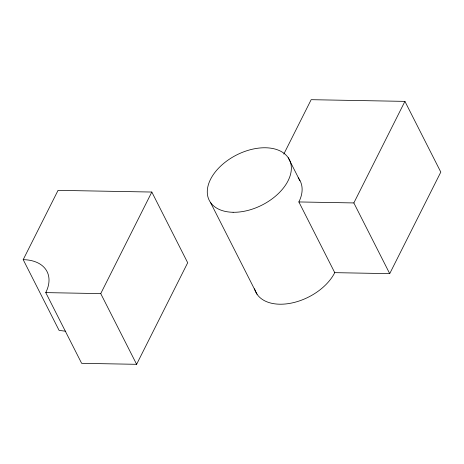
<?xml version="1.0" encoding="UTF-8"?>
<svg xmlns="http://www.w3.org/2000/svg" width="464" height="464" viewBox="0 0 464 464"><rect width="100%" height="100%" fill="white"/><g stroke="black" fill="none" stroke-linecap="round" stroke-linejoin="round"><path stroke-width="0.7" d="M23.2 259.654L58.058 190.35L151.821 192.044L187.694 262.757L136.613 364.315L81.635 363.324L45.762 292.61A44.933 28.095 -26.9 0 0 23.2 259.654L59.073 330.362L65.772 331.267M136.613 364.315L100.74 293.608L151.821 192.044M283.8 154.089L311.164 99.685L404.927 101.378L440.8 172.086L389.719 273.65L334.741 272.652A44.933 28.095 -26.9 0 1 291.311 303.102A44.933 28.095 -26.9 0 1 254.556 288.799M389.719 273.65L353.846 202.936L404.927 101.378M298.184 177.851A44.933 28.095 -26.9 0 1 298.868 201.944L353.846 202.936M45.762 292.61L100.74 293.608M288.214 157.708L299.959 180.85M298.868 201.944L334.741 272.652M210.424 202.339L257.062 294.269M233.096 212.28A44.933 28.095 -26.9 0 0 291.015 164.5A44.933 28.095 -26.9 0 0 223.839 163.287A44.933 28.095 -26.9 0 0 233.096 212.28"/></g></svg>
